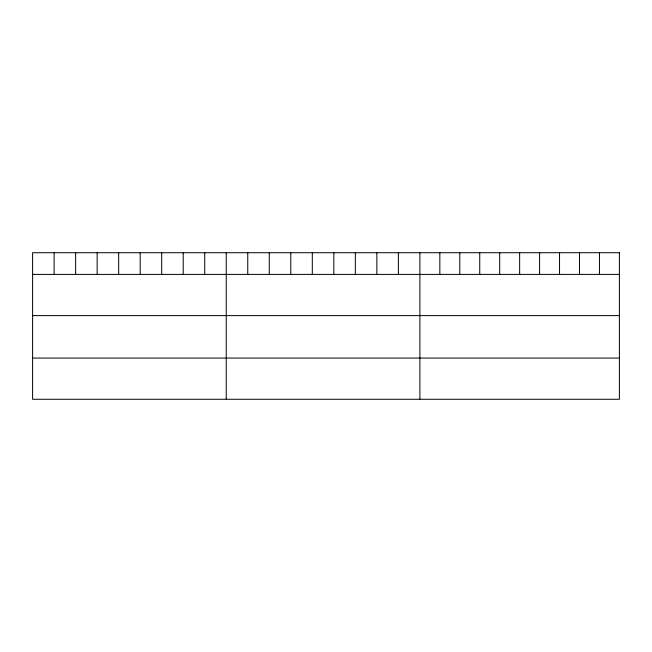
<?xml version="1.0" encoding="UTF-8"?>
<svg xmlns="http://www.w3.org/2000/svg" width="652" height="652" viewBox="0 0 652 652"><rect width="100%" height="100%" fill="white"/><g stroke="black" fill="none" stroke-linecap="round" stroke-linejoin="round"><path stroke-width="0.98" d="M32.6 274.402L619.4 274.402M32.6 315.609L619.4 315.609M32.6 358.062L619.4 358.062M599.449 252.732L599.449 274.402M579.498 252.732L579.498 274.402M559.546 252.732L559.546 274.402M539.595 252.732L539.595 274.402M519.644 252.732L519.644 274.402M499.693 252.732L499.693 274.402M479.742 252.732L479.742 274.402M459.79 252.732L459.79 274.402M439.839 252.732L439.839 274.402M419.888 252.732L419.888 399.268M398.372 252.732L398.372 274.402M376.856 252.732L376.856 274.402M355.34 252.732L355.34 274.402M333.824 252.732L333.824 274.402M312.308 252.732L312.308 274.402M290.792 252.732L290.792 274.402M269.276 252.732L269.276 274.402M247.76 252.732L247.76 274.402M226.244 252.732L226.244 399.268M204.728 252.732L204.728 274.402M183.212 252.732L183.212 274.402M161.696 252.732L161.696 274.402M140.18 252.732L140.18 274.402M118.664 252.732L118.664 274.402M97.148 252.732L97.148 274.402M75.632 252.732L75.632 274.402M54.116 252.732L54.116 274.402M619.4 252.732L32.6 252.732L32.6 399.268L619.4 399.268L619.4 252.732"/></g></svg>
